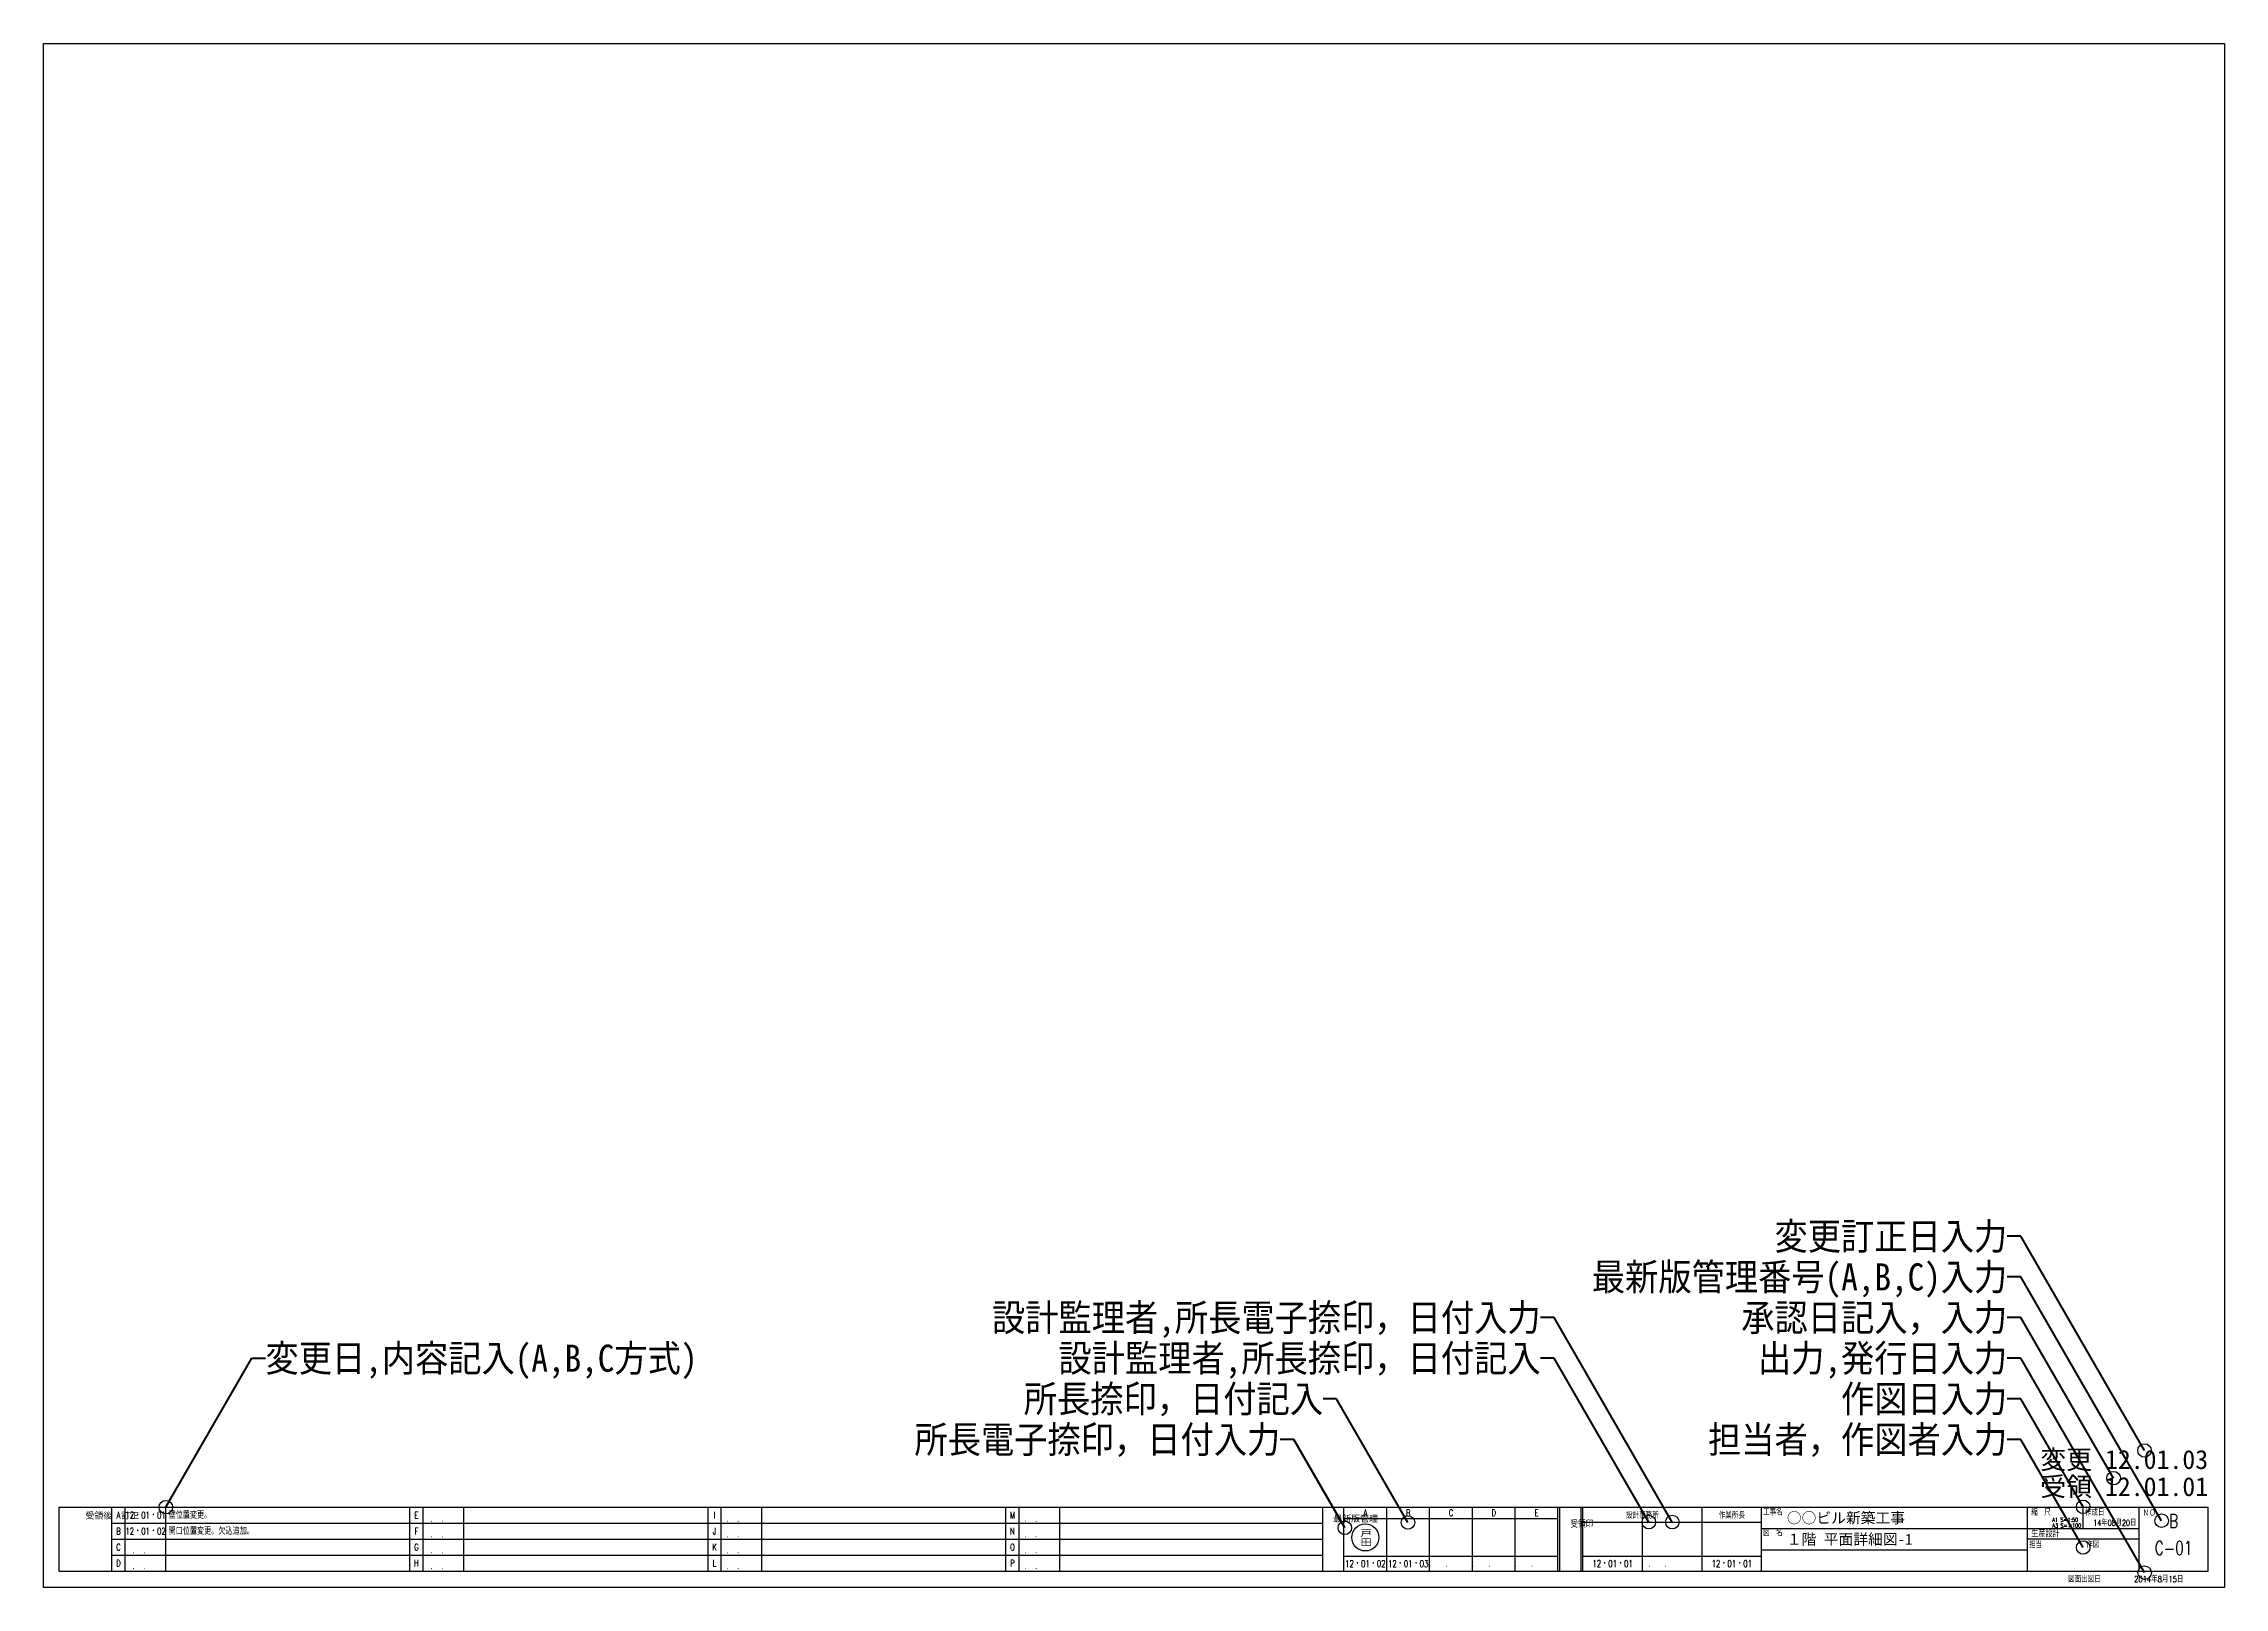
# Model space of a CAD drawing. Extents: x -229451 to 47804, y -161247 to 19812.
# Drawn here: x -229451 to -189201, y -152749 to -124255 of the extents above; entities that cross this region are included whole.
import ezdxf
from ezdxf.enums import TextEntityAlignment as Align

# ---------------------------------------------------------------- set-up
doc = ezdxf.new("R2010")
doc.units = 0
doc.header["$LTSCALE"] = 450
doc.layers.get('0').update_dxf_attribs({"linetype": 'CONTINUOUS'})
doc.layers.add('E0_図面枠A', color=4, linetype='CONTINUOUS')
doc.layers.add('ZZ_記載例', color=30, linetype='CONTINUOUS')
doc.layers.add('E0_図面枠B_OFF', color=255, linetype='CONTINUOUS', plot=False)
doc.styles.add('KANJIY', font='', dxfattribs={"width": 0.8})
doc.styles.add('toda-A (0.7)', font='romans.shx', dxfattribs={"width": 0.7, "bigfont": 'extfont.shx'})
doc.styles.add('toda-B (0.75)', font='romans.shx', dxfattribs={"width": 0.75, "bigfont": 'extfont.shx'})
doc.styles.add('toda-G', font='msgothic.ttc')
doc.styles.add('＠縦書きＡ', font='txt.shx', dxfattribs={"bigfont": 'extfont.shx'})
doc.styles.get('KANJIY').set_extended_font_data('@HGSeikaishotaiPRO')
doc.dimstyles.new('toda 1：50', dxfattribs={"dimscale": 50, "dimtxt": 2.7, "dimasz": 1, "dimexe": 0, "dimexo": 1.5, "dimgap": 0, "dimtad": 0, "dimdec": 3, "dimzin": 12, "dimdsep": 46, "dimtxsty": 'toda-A (0.7)', "dimblk": 'ORIGIN', "dimcen": 2.5, "dimclrd": 256, "dimclre": 256, "dimclrt": 7, "dimadec": 0, "dimazin": 0, "dimtfac": 1, "dimtdec": 3, "dimtix": 1, "dimtmove": 2, "dimatfit": 3, "dimldrblk": 'ORIGIN', "dimfxl": 1, "dimtvp": 0.7, "dimtolj": 1, "dimtzin": 0, "dimarcsym": 0})

# ---------------------------------------------------------------- blocks, each defined once
blk = doc.blocks.new('_Origin')
at = {"color": 0, "linetype": 'ByBlock', "lineweight": -2}
blk.add_line((0, 0), (-1, 0), dxfattribs=at)
blk.add_line((0, 0), (-1, 0), dxfattribs=at)
blk.add_circle((0, 0), 0.5, dxfattribs=at)
blk.add_circle((0, 0), 0.5, dxfattribs=at)

msp = doc.modelspace()

# ---------------------------------------------------------------- linework, layer by layer
at = {"layer": 'E0_図面枠A'}
for p, q in [((-229165.589, -151268.5322), (-189500.6548, -151268.5322)), ((-229165.589, -152448.5322), (-229165.589, -151268.5322)), ((-228194.2856, -152448.5322), (-228194.2856, -151268.5322)), ((-227944.2856, -152448.5322), (-227944.2856, -151268.5322)), ((-227194.2856, -152448.5322), (-227194.2856, -151268.5322)), ((-222694.2856, -152448.5332), (-222694.2856, -151268.5322)), ((-222444.2856, -152448.5332), (-222444.2856, -151268.5322)), ((-221694.2856, -152448.5332), (-221694.2856, -151268.5322)), ((-217194.2856, -151268.5322), (-217194.2856, -152448.5322)), ((-216944.2856, -152448.5322), (-216944.2856, -151268.5322)), ((-216194.2856, -152448.5322), (-216194.2856, -151268.5322)), ((-211694.2856, -151268.5322), (-211694.2856, -152448.5322)), ((-211444.2856, -152448.5322), (-211444.2856, -151268.5322)), ((-210694.2856, -152448.5322), (-210694.2856, -151268.5322)), ((-205842.5566, -152448.5332), (-205842.5566, -151268.5322)), ((-205842.5566, -152448.5322), (-205842.5566, -151268.5322)), ((-205450.1116, -152448.5332), (-205450.1116, -151268.5322)), ((-204660.1116, -152448.5332), (-204660.1116, -151268.5322)), ((-203870.1116, -152448.5332), (-203870.1116, -151268.5322)), ((-203080.1116, -152448.5332), (-203080.1116, -151268.5322)), ((-202290.1116, -152448.5332), (-202290.1116, -151268.5322)), ((-201500.1116, -152448.5332), (-201500.1116, -151268.5322)), ((-201467.2799, -152448.5332), (-201467.2799, -151268.5322)), ((-201074.8318, -152448.5332), (-201074.8318, -151268.5322)), ((-201041.9998, -152448.5322), (-201041.9998, -151268.5322)), ((-198841.9998, -152448.5322), (-198841.9998, -151268.5322)), ((-197741.9998, -152448.5322), (-197741.9998, -151268.5322)), ((-192836.4404, -152448.5322), (-192836.4404, -151268.5322)), ((-191806.2722, -151663.6412), (-191806.2722, -151268.5322)), ((-190776.0919, -152448.5322), (-190776.0919, -151268.5322)), ((-189500.6548, -152448.5322), (-189500.6548, -151268.5322)), ((-228194.2856, -151563.5322), (-217194.2856, -151563.5322)), ((-217194.2856, -151563.5322), (-211694.2856, -151563.5322)), ((-211694.2856, -151563.5322), (-205842.5566, -151563.5322)), ((-205450.1116, -151478.6916), (-201500.1116, -151478.6916)), ((-201041.9998, -151543.5322), (-197741.9998, -151543.5322)), ((-199941.9998, -152448.5322), (-199941.9998, -151543.5322)), ((-197741.9998, -151663.6412), (-190776.0919, -151663.6412)), ((-228194.2856, -151858.5322), (-217194.2856, -151858.5322)), ((-217194.2856, -151858.5322), (-211694.2856, -151858.5322)), ((-211694.2856, -151858.5322), (-205842.5566, -151858.5322)), ((-197741.9998, -152056.0882), (-192836.4404, -152056.0882)), ((-192836.4404, -151853.9506), (-190776.0919, -151853.9506)), ((-229165.589, -152448.5322), (-189500.6548, -152448.5322)), ((-228194.2856, -152153.5322), (-217194.2856, -152153.5322)), ((-217194.2856, -152153.5322), (-211694.2856, -152153.5322)), ((-211694.2856, -152153.5322), (-205842.5566, -152153.5322)), ((-205450.1116, -152175.1148), (-201500.1116, -152175.1148)), ((-201041.9998, -152173.5322), (-197741.9998, -152173.5322))]:
    msp.add_line(p, q, dxfattribs=at)
at = {"layer": 'E0_図面枠A', "color": 12}
msp.add_circle((-205055.1116, -151826.9032), 250, dxfattribs=at)
at = {"layer": 'E0_図面枠B_OFF'}
msp.add_lwpolyline([(-229450.6548, -152748.5322), (-229450.6548, -124255.0322), (-189200.6548, -124255.0322), (-189200.6548, -152748.5322)], close=True, dxfattribs=at)

# ---------------------------------------------------------------- texts
at = {"layer": 'E0_図面枠A', "color": 2, "style": 'toda-G'}
for s, p in [('変更 12.01.03', (-189500.6548, -150668.5322)), ('受領 12.01.01', (-189500.6548, -151168.5322))]:
    msp.add_text(s, height=350, dxfattribs=at).set_placement(p, align=Align.BOTTOM_RIGHT)
at = {"layer": 'E0_図面枠A', "style": 'toda-B (0.75)', "width": 0.75}
for s, height, p in [('A', 125, (-205055.1116, -151373.6119)), ('B', 125, (-204265.1116, -151373.6119)), ('C', 125, (-203475.1116, -151373.6119)), ('D', 125, (-202685.1116, -151373.6119)), ('E', 125, (-201895.1116, -151373.6119)), ('A', 125, (-228069.2856, -151416.0322)), ('B', 125, (-228069.2856, -151711.0322)), ('12・01・01', 125, (-227569.2856, -151416.0322)), ('12・01・02', 125, (-227569.2856, -151711.0322)), ('E', 125, (-222569.2856, -151416.0322)), ('F', 125, (-222569.2856, -151711.0322)), ('J', 125, (-217069.2856, -151711.0322)), ('I', 125, (-217069.2856, -151416.0322)), ('M', 125, (-211569.2856, -151416.0322)), ('N', 125, (-211569.2856, -151711.0322)), ('設計事務所', 115, (-199941.9998, -151406.0322)), ('作業所長', 115, (-198291.9998, -151406.0322)), ('C', 125, (-228069.2856, -152006.0322)), ('G', 125, (-222569.2856, -152006.0322)), ('K', 125, (-217069.2856, -152006.0322)), ('O', 125, (-211569.2856, -152006.0322)), ('D', 125, (-228069.2856, -152301.0322)), ('H', 125, (-222569.2856, -152301.0322)), ('L', 125, (-217069.2856, -152301.0322)), ('P', 125, (-211569.2856, -152301.0322)), ('12・01・02', 125, (-205055.1116, -152311.824)), ('12・01・03', 125, (-204265.1116, -152311.823)), ('12・01・01', 125, (-200491.9998, -152311.0322)), ('12・01・01', 125, (-198291.9998, -152311.0322))]:
    msp.add_text(s, height=height, dxfattribs=at).set_placement(p, align=Align.MIDDLE)
at = {"layer": 'E0_図面枠A'}
for s, height, style, width, p in [('工事名', 114.79016, 'toda-B (0.75)', 0.75, (-197713.8327, -151417.1623)), ('縮\u3000尺', 114.79016, 'toda-B (0.75)', 0.75, (-192764.9388, -151422.7035)), ('作成日', 114.79016, 'toda-B (0.75)', 0.75, (-191774.8123, -151422.7035)), ('．\u3000．', 95.65847, 'toda-B (0.75)', 0.75, (-222315.1114, -151548.4998)), ('．\u3000．', 95.65847, 'toda-B (0.75)', 0.75, (-216856.3541, -151548.4979)), ('．\u3000．', 95.65847, 'toda-B (0.75)', 0.75, (-211356.3541, -151548.4979)), ('受領印', 125, '＠縦書きＡ', 0.8, (-201271.0558, -151646.0322)), ('図\u3000名', 114.79016, 'toda-B (0.75)', 0.75, (-197713.8327, -151797.6955)), ('生産設計', 125, 'toda-B (0.75)', 0.75, (-192765.9944, -151822.5991)), ('A1 S=1:50', 75, 'toda-B (0.75)', 0.75, (-192378.5613, -151537.4841)), ('A3 S=1:100', 75, 'toda-B (0.75)', 0.75, (-192378.5613, -151645.2756)), ('．\u3000．', 95.65847, 'toda-B (0.75)', 0.75, (-227815.1112, -152129.6746)), ('．\u3000．', 95.65847, 'toda-B (0.75)', 0.75, (-222315.1114, -151835.3399)), ('．\u3000．', 95.65847, 'toda-B (0.75)', 0.75, (-222315.1114, -152129.6746)), ('．\u3000．', 95.65847, 'toda-B (0.75)', 0.75, (-216856.3541, -151835.3389)), ('．\u3000．', 95.65847, 'toda-B (0.75)', 0.75, (-216856.3541, -152129.6736)), ('．\u3000．', 95.65847, 'toda-B (0.75)', 0.75, (-211356.3541, -151835.3389)), ('．\u3000．', 95.65847, 'toda-B (0.75)', 0.75, (-211356.3541, -152129.6736)), ('担当', 114.79016, 'toda-B (0.75)', 0.75, (-192807.9084, -152019.7517)), ('作図', 114.79016, 'toda-B (0.75)', 0.75, (-191749.0182, -152015.8322)), ('．\u3000．', 95.65847, 'toda-B (0.75)', 0.75, (-227815.1112, -152424.0054)), ('．\u3000．', 95.65847, 'toda-B (0.75)', 0.75, (-222315.1114, -152424.0054)), ('．\u3000．', 95.65847, 'toda-B (0.75)', 0.75, (-216856.3541, -152424.0054)), ('．\u3000．', 95.65847, 'toda-B (0.75)', 0.75, (-211356.3541, -152424.0054)), ('．\u3000\u3000．', 95.65847, 'toda-B (0.75)', 0.75, (-203884.8489, -152378.5377)), ('．\u3000\u3000．', 95.65847, 'toda-B (0.75)', 0.75, (-203094.8489, -152378.5377)), ('．\u3000\u3000．', 95.65847, 'toda-B (0.75)', 0.75, (-202304.8489, -152378.5377)), ('．\u3000\u3000．', 95.65847, 'toda-B (0.75)', 0.75, (-199837.2745, -152378.5377)), ('図面出図日', 114.79016, 'toda-B (0.75)', 0.75, (-192084.2705, -152655.9718)), ('2014年8月15日', 114.79016, 'toda-B (0.75)', 0.75, (-190864.1865, -152653.1972))]:
    msp.add_text(s, height=height, dxfattribs=dict(at, style=style, width=width)).set_placement(p)
at = {"layer": 'E0_図面枠A', "style": 'toda-G'}
for s, p in [('○○ビル新築工事', (-197276.8446, -151466.0867)), ('１階 平面詳細図-1', (-197276.8446, -151859.8647))]:
    msp.add_text(s, height=200, dxfattribs=at).set_placement(p, align=Align.MIDDLE_LEFT)
at = {"layer": 'E0_図面枠A', "style": 'toda-B (0.75)', "width": 0.75}
msp.add_text('ＮＯ．', height=114.79016, rotation=359.02606556, dxfattribs=at).set_placement((-190710.6303, -151433.6714))
at = {"layer": 'E0_図面枠A', "style": '＠縦書きＡ'}
for s, p in [('受領後\u3000訂正', (-228679.9373, -151492.8214)), ('最新版管理', (-205647.3291, -151548.4651))]:
    msp.add_text(s, height=117.7335, dxfattribs=at).set_placement(p)
at = {"layer": 'E0_図面枠A', "style": 'toda-B (0.75)', "width": 0.75}
for s, p in [('壁位置変更。', (-227144.2856, -151416.0322)), ('開口位置変更。欠込追加。', (-227144.2856, -151711.0322))]:
    msp.add_text(s, height=125, dxfattribs=at).set_placement(p, align=Align.MIDDLE_LEFT)
msp.add_text('14年08月20日', height=110, dxfattribs=at).set_placement((-190826.0919, -151643.8424), align=Align.BOTTOM_RIGHT)
for s, p in [('B', (-190138.3733, -151648.5322)), ('C-01', (-190138.3733, -152148.5322))]:
    msp.add_text(s, height=250, dxfattribs=at).set_placement(p, align=Align.CENTER)
at = {"layer": 'E0_図面枠A', "color": 12, "insert": (-205055.1116, -151826.9032), "char_height": 150, "attachment_point": 5, "rotation": 270, "style": 'KANJIY'}
msp.add_mtext('{\\f@HG\uffd0ﾳ\uffdeﾲￏ\uffd1\uffd1ￌ-PRO|b0|i0|c128|p18;戸田}', dxfattribs=at)
at = {"layer": 'ZZ_記載例', "color": 6, "style": 'toda-G', "width": 0.9}
for s, p in [('変更訂正日入力', (-193207.5862, -146268.5322)), ('最新版管理番号(A,B,C)入力', (-193207.5862, -147018.5322)), ('所長捺印，日付記入', (-205835.8415, -149268.5322)), ('所長電子捺印，日付入力', (-206625.8415, -150018.5322))]:
    msp.add_text(s, height=500, dxfattribs=at).set_placement(p, align=Align.MIDDLE_RIGHT)
at = {"layer": 'ZZ_記載例', "color": 3, "style": 'toda-G', "width": 0.9}
for s, p in [('設計監理者,所長電子捺印，日付入力', (-201820.1359, -147768.5322)), ('承認日記入，入力', (-193207.5862, -147768.5322)), ('設計監理者,所長捺印，日付記入', (-201820.1359, -148518.5322))]:
    msp.add_text(s, height=500, dxfattribs=at).set_placement(p, align=Align.MIDDLE_RIGHT)
at = {"layer": 'ZZ_記載例', "color": 6, "style": 'toda-G', "width": 0.9}
msp.add_text('変更日,内容記入(A,B,C方式)', height=500, dxfattribs=at).set_placement((-225356.5723, -148518.5322), align=Align.MIDDLE_LEFT)
at = {"layer": 'ZZ_記載例', "color": 1, "style": 'toda-G', "width": 0.9}
for s, p in [('出力,発行日入力', (-193207.5862, -148518.5322)), ('作図日入力', (-193207.5862, -149268.5322)), ('担当者，作図者入力', (-193207.5862, -150018.5322))]:
    msp.add_text(s, height=500, dxfattribs=at).set_placement(p, align=Align.MIDDLE_RIGHT)

# ---------------------------------------------------------------- leaders
at = {"layer": 'ZZ_記載例', "linetype": 'Continuous'}
for points, override in [([(-190675.3322, -150221.5121), (-192957.5862, -146268.5322), (-193207.5862, -146268.5322)], {"dimscale": 50, "dimtxt": 2.7, "dimasz": 5, "dimgap": 0, "dimtad": 0, "dimtxsty": 'toda-A (0.7)', "dimclrd": 6, "dimlwd": 65535}), ([(-190359.8276, -151517.9821), (-192957.5862, -147018.5322), (-193207.5862, -147018.5322)], {"dimscale": 50, "dimtxt": 2.7, "dimasz": 5, "dimgap": 0, "dimtad": 0, "dimtxsty": 'toda-A (0.7)', "dimclrd": 6, "dimlwd": 65535}), ([(-199390.6387, -151543.5322), (-201570.1359, -147768.5322), (-201820.1359, -147768.5322)], {"dimscale": 50, "dimtxt": 2.7, "dimasz": 5, "dimgap": 0, "dimtad": 0, "dimtxsty": 'toda-A (0.7)', "dimclrd": 3, "dimlwd": 65535}), ([(-191245.9907, -150733.1025), (-192957.5862, -147768.5322), (-193207.5862, -147768.5322)], {"dimscale": 50, "dimtxt": 2.7, "dimasz": 5, "dimgap": 0, "dimtad": 0, "dimtxsty": 'toda-A (0.7)', "dimclrd": 3, "dimlwd": 65535}), ([(-227194.2856, -151268.5322), (-225606.5723, -148518.5322), (-225356.5723, -148518.5322)], {"dimscale": 50, "dimtxt": 2.7, "dimasz": 5, "dimgap": 0, "dimtad": 0, "dimtxsty": 'toda-A (0.7)', "dimclrd": 6, "dimlwd": 65535}), ([(-199823.6514, -151543.5322), (-201570.1359, -148518.5322), (-201820.1359, -148518.5322)], {"dimscale": 50, "dimtxt": 2.7, "dimasz": 5, "dimgap": 0, "dimtad": 0, "dimtxsty": 'toda-A (0.7)', "dimclrd": 3, "dimlwd": 65535}), ([(-190672.4833, -152476.4465), (-192957.5862, -148518.5322), (-193207.5862, -148518.5322)], {"dimscale": 50, "dimtxt": 2.7, "dimasz": 5, "dimgap": 0, "dimtad": 0, "dimtxsty": 'toda-A (0.7)', "dimclrd": 1, "dimlwd": 65535}), ([(-204268.557, -151550.1359), (-205585.8415, -149268.5322), (-205835.8415, -149268.5322)], {"dimscale": 50, "dimtxt": 2.7, "dimasz": 5, "dimgap": 0, "dimtad": 0, "dimtxsty": 'toda-A (0.7)', "dimclrd": 6, "dimlwd": 65535}), ([(-191806.2722, -151262.6665), (-192957.5862, -149268.5322), (-193207.5862, -149268.5322)], {"dimscale": 50, "dimtxt": 2.7, "dimasz": 5, "dimgap": 0, "dimtad": 0, "dimtxsty": 'toda-A (0.7)', "dimclrd": 1, "dimlwd": 65535}), ([(-205434.3764, -151649.1975), (-206375.8415, -150018.5322), (-206625.8415, -150018.5322)], {"dimscale": 50, "dimtxt": 2.7, "dimasz": 5, "dimgap": 0, "dimtad": 0, "dimtxsty": 'toda-A (0.7)', "dimclrd": 6, "dimlwd": 65535}), ([(-191806.2722, -152012.6665), (-192957.5862, -150018.5322), (-193207.5862, -150018.5322)], {"dimscale": 50, "dimtxt": 2.7, "dimasz": 5, "dimgap": 0, "dimtad": 0, "dimtxsty": 'toda-A (0.7)', "dimclrd": 1, "dimlwd": 65535})]:
    msp.add_leader(points, dimstyle='toda 1：50', override=override, dxfattribs=at)

doc.saveas('drawing.dxf')
